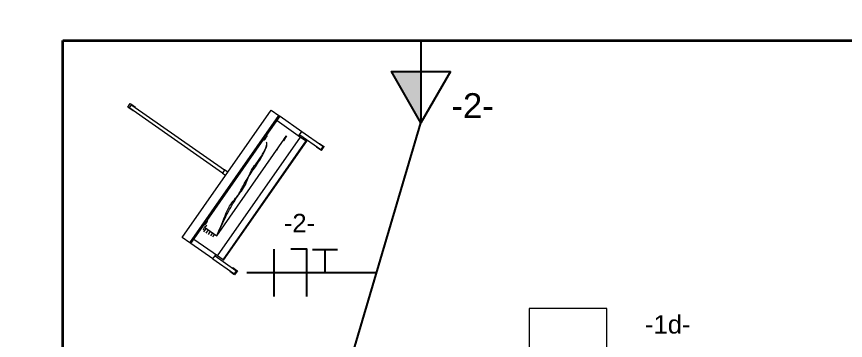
# Model space of a CAD drawing. Header units: metres. Extents: x -182 to 99, y 70 to 117.
# Drawn here: x -91.201 to -88.001, y 87.363 to 88.612 of the extents above; entities that cross this region are included whole.
import ezdxf

# ---------------------------------------------------------------- set-up
doc = ezdxf.new("R2010")
doc.units = ezdxf.units.M
doc.header["$LTSCALE"] = 0.01
for name, color, linetype, lineweight in [('A-WALL', 2, 'Continuous', 9), ('I-FURN', 6, 'Continuous', 9), ('S-COLS', 6, 'Continuous', 9)]:
    doc.layers.add(name, color=color, linetype=linetype, lineweight=lineweight)
for name, color, linetype in [('FIAÇÃO', 10, 'Continuous'), ('Força', 7, 'Continuous'), ('Iluminação', 7, 'Continuous')]:
    doc.layers.add(name, color=color, linetype=linetype)
doc.styles.add('Arial', font='arial.ttf', dxfattribs={"height": 0.29506})
doc.styles.add('Arial_2', font='arial.ttf', dxfattribs={"height": 0.258177})
doc.dimstyles.new('Diagonal', dxfattribs={"dimscale": 0.3048, "dimtxt": 0.258177, "dimasz": 1.025262, "dimexe": 0.984252, "dimexo": 0.615157, "dimgap": 0.04101, "dimtad": 1, "dimrnd": 0.01, "dimzin": 0, "dimdsep": 46, "dimtxsty": 'Arial_2', "dimblk1": 'OBLIQUE', "dimblk2": 'OBLIQUE', "dimsah": 1, "dimcen": 0.09, "dimse1": 1, "dimse2": 1, "dimazin": 0, "dimtfac": 1, "dimtix": 1, "dimtmove": 0, "dimatfit": 3, "dimfxl": 1, "dimtvp": 1, "dimtfill": 1, "dimtolj": 1, "dimtzin": 0, "dimarcsym": 2})

# ---------------------------------------------------------------- blocks, each defined once
blk = doc.blocks.new('Tableau de conférence - Tableau de conférence-147083-Planta Baja')
at = {"layer": 'I-FURN'}
for p, q in [((-0.2177, 0.453), (-0.2177, 0.4597)), ((-0.2177, 0.4597), (-0.2007, 0.4597)), ((-0.2177, 0.4347), (-0.2177, 0.453)), ((-0.2177, 0.453), (-0.2007, 0.453)), ((-0.2167, 0.0145), (-0.2167, 0.4511)), ((-0.2017, 0.4511), (-0.2017, 0.0145)), ((-0.2007, 0.4597), (-0.2007, 0.453)), ((-0.2007, 0.453), (-0.2007, 0.4347)), ((-0.5092, -0.0364), (-0.5092, 0)), ((-0.5092, 0), (0.0908, 0)), ((-0.2017, 0.0145), (-0.2167, 0.0145)), ((-0.2167, 0.0145), (-0.2167, 0)), ((-0.2017, 0), (-0.2017, 0.0145)), ((0.0908, 0), (0.0908, -0.0364)), ((-0.5092, -0.0419), (-0.5092, -0.0364)), ((-0.5092, -0.0364), (0.0908, -0.0364)), ((-0.5092, -0.0419), (-0.4178, -0.0419)), ((-0.5092, -0.1451), (-0.5092, -0.0419)), ((-0.4892, -0.153), (-0.4892, -0.0419)), ((-0.4271, -0.0559), (-0.4441, -0.0559)), ((-0.4371, -0.0516), (-0.4271, -0.0492)), ((-0.4271, -0.0492), (-0.4157, -0.0512)), ((-0.4271, -0.0492), (-0.4271, -0.106)), ((-0.4192, -0.0391), (-0.4192, -0.0441)), ((-0.4005, -0.0419), (-0.0178, -0.0419)), ((-0.3992, -0.0441), (-0.3992, -0.0391)), ((-0.0192, -0.0391), (-0.0192, -0.0441)), ((-0.0005, -0.0419), (0.0908, -0.0419)), ((0.0008, -0.0441), (0.0008, -0.0391)), ((0.0708, -0.0419), (0.0708, -0.153)), ((0.0908, -0.0364), (0.0908, -0.0419)), ((0.0908, -0.0419), (0.0908, -0.1451)), ((-0.4271, -0.0659), (-0.4431, -0.0659)), ((-0.4271, -0.0759), (-0.4421, -0.0759)), ((-0.4271, -0.0859), (-0.4411, -0.0859)), ((-0.4271, -0.096), (-0.4401, -0.096)), ((-0.4271, -0.106), (0.0429, -0.106)), ((-0.3691, -0.1078), (-0.3691, -0.106)), ((-0.3112, -0.1079), (-0.3112, -0.106)), ((-0.2532, -0.1081), (-0.2532, -0.106)), ((-0.1953, -0.1082), (-0.1953, -0.106)), ((-0.1373, -0.1084), (-0.1373, -0.106)), ((-0.0794, -0.1085), (-0.0794, -0.106)), ((-0.0215, -0.1086), (-0.0215, -0.106)), ((0.0429, -0.106), (0.0212, -0.1071)), ((0.0285, -0.1048), (0.0429, -0.106)), ((-0.5092, -0.1451), (-0.4892, -0.1451)), ((-0.5092, -0.1451), (-0.5092, -0.2439)), ((-0.4942, -0.1451), (-0.4942, -0.2439)), ((-0.4892, -0.1797), (-0.4892, -0.153)), ((-0.4892, -0.153), (0.0708, -0.153)), ((0.0708, -0.1451), (0.0908, -0.1451)), ((0.0708, -0.153), (0.0708, -0.1797)), ((0.0758, -0.1451), (0.0758, -0.2439)), ((0.0908, -0.1451), (0.0908, -0.2439)), ((-0.4892, -0.1817), (-0.4892, -0.1797)), ((-0.4892, -0.1797), (0.0708, -0.1797)), ((-0.4892, -0.1817), (0.0708, -0.1817)), ((0.0708, -0.1797), (0.0708, -0.1817)), ((-0.5112, -0.2459), (-0.5112, -0.2271)), ((-0.5112, -0.2271), (-0.5092, -0.2271)), ((-0.5112, -0.2491), (-0.5112, -0.2459)), ((-0.5112, -0.2459), (-0.4922, -0.2459)), ((-0.4922, -0.2491), (-0.5112, -0.2491)), ((-0.4942, -0.2271), (-0.4922, -0.2271)), ((-0.4922, -0.2271), (-0.4922, -0.2459)), ((-0.4922, -0.2459), (-0.4922, -0.2491)), ((0.0738, -0.2459), (0.0738, -0.2271)), ((0.0738, -0.2271), (0.0758, -0.2271)), ((0.0738, -0.2491), (0.0738, -0.2459)), ((0.0738, -0.2459), (0.0928, -0.2459)), ((0.0738, -0.2491), (0.0928, -0.2491)), ((0.0908, -0.2271), (0.0928, -0.2271)), ((0.0928, -0.2271), (0.0928, -0.2459)), ((0.0928, -0.2459), (0.0928, -0.2491))]:
    blk.add_line(p, q, dxfattribs=at)
for centre, major_axis, start_param, end_param in [((-0.4092, -0.0391), (0.01, 0), 1.570796, 3.665191), ((-0.4092, -0.0441), (-0.01, 0), 4.712389, 7.853982), ((-0.4092, -0.0391), (-0.01, 0), 2.617994, 4.712389), ((-0.4092, -0.0441), (-0.01, 0), 1.570796, 4.712389), ((-0.0092, -0.0391), (0.01, 0), 1.570796, 3.665191), ((-0.0092, -0.0441), (-0.01, 0), 4.712389, 7.853982), ((-0.0092, -0.0391), (-0.01, 0), 2.617994, 4.712389), ((-0.0092, -0.0441), (-0.01, 0), 1.570796, 4.712389)]:
    blk.add_ellipse(centre, major_axis=major_axis, ratio=0.139173, start_param=start_param, end_param=end_param, dxfattribs=at)
at = {"layer": 'I-FURN', "lineweight": 13}
for points, knots in [([(-0.4271, -0.106), (-0.3691, -0.096), (-0.3112, -0.0859), (-0.2532, -0.0859), (-0.1953, -0.0759), (-0.1373, -0.0759), (-0.0794, -0.0759), (-0.0215, -0.0659), (-0.0215, -0.0559)], [0, 0, 0, 0, 0.221243, 0.442485, 0.632316, 0.822146, 1.011976, 1.214608, 1.214608, 1.214608, 1.214608]), ([(-0.4271, -0.106), (-0.3691, -0.096), (-0.3112, -0.0759), (-0.2532, -0.0859), (-0.1953, -0.0859), (-0.1373, -0.0659), (-0.0958, -0.0759), (-0.0215, -0.0659), (-0.0215, -0.0559)], [0, 0, 0, 0, 0.309877, 0.588343, 0.866808, 1.136811, 1.448306, 1.683967, 1.683967, 1.683967, 1.683967])]:
    blk.add_open_spline(points, degree=3, knots=knots, dxfattribs=at)
blk = doc.blocks.new('Pilar rectangular hormigón - 300 x 700 mm-506285-Planta Baja')
at = {"layer": 'S-COLS'}
for p, q in [((0.15, 0.35), (-0.15, 0.35)), ((-0.15, 0.35), (-0.15, -0.35)), ((0.15, -0.35), (0.15, 0.35)), ((-0.15, -0.35), (0.15, -0.35))]:
    blk.add_line(p, q, dxfattribs=at)
blk = doc.blocks.new('_Oblique')
at = {"color": 0, "linetype": 'ByBlock', "lineweight": -2}
blk.add_line((-0.5, -0.5), (0.5, 0.5), dxfattribs=at)
blk = doc.blocks.new('*D253')
at = {"color": 0, "lineweight": -2, "transparency": 16777216}
blk.add_line((-94.2228, 112.63), (-94.2228, 77.8242), dxfattribs=at)
at = {"layer": 'Defpoints', "color": 0, "transparency": 16777216}
for p in [(-90.2228, 112.63), (-94.2228, 77.8242), (-90.2228, 77.8242)]:
    blk.add_point(p, dxfattribs=at)
at = {"color": 0, "lineweight": -2, "transparency": 16777216, "xscale": 0.3124999999999999, "yscale": 0.3124999999999999, "zscale": 0.3124999999999999}
for p, rotation in [((-94.2228, 112.63), 90), ((-94.2228, 77.8242), 270)]:
    blk.add_blockref('_Oblique', p, dxfattribs=dict(at, rotation=rotation))
at = {"color": 0, "transparency": 16777216, "insert": (-94.3672, 95.2271), "char_height": 0.25818, "attachment_point": 5, "rotation": 90, "style": 'Arial_2', "bg_fill": 3, "box_fill_scale": 1.1, "bg_fill_color": 256, "bg_fill_true_color": 13158600, "bg_fill_transparency": 0}
blk.add_mtext('\\A1;34.81', dxfattribs=at)
blk = doc.blocks.new('*D266')
at = {"color": 0, "lineweight": -2, "transparency": 16777216}
blk.add_line((-93.2228, 89.3206), (-93.2228, 88.6206), dxfattribs=at)
at = {"layer": 'Defpoints', "color": 0, "transparency": 16777216}
for p in [(-90.0228, 89.3206), (-93.2228, 88.6206), (-90.0228, 88.6206)]:
    blk.add_point(p, dxfattribs=at)
at = {"color": 0, "lineweight": -2, "transparency": 16777216, "xscale": 0.3124999999999999, "yscale": 0.3124999999999999, "zscale": 0.3124999999999999}
for p, rotation in [((-93.2228, 89.3206), 90), ((-93.2228, 88.6206), 270)]:
    blk.add_blockref('_Oblique', p, dxfattribs=dict(at, rotation=rotation))
at = {"color": 0, "transparency": 16777216, "insert": (-93.758, 88.9706), "char_height": 0.25818, "attachment_point": 5, "rotation": 90, "style": 'Arial_2', "bg_fill": 3, "box_fill_scale": 1.1, "bg_fill_color": 256, "bg_fill_true_color": 13158600, "bg_fill_transparency": 0}
blk.add_mtext('\\A1;0.70', dxfattribs=at)
blk = doc.blocks.new('*D267')
at = {"color": 0, "lineweight": -2, "transparency": 16777216}
for p, q in [((-93.2228, 88.6206), (-93.2228, 88.9331)), ((-93.2228, 88.6206), (-93.2228, 88.5206)), ((-93.2228, 88.5206), (-93.2228, 88.2081))]:
    blk.add_line(p, q, dxfattribs=at)
at = {"layer": 'Defpoints', "color": 0, "transparency": 16777216}
for p in [(-90.0228, 88.6206), (-90.0228, 88.5206)]:
    blk.add_point(p, dxfattribs=at)
at = {"color": 0, "lineweight": -2, "transparency": 16777216, "xscale": 0.3124999999999999, "yscale": 0.3124999999999999, "zscale": 0.3124999999999999}
for p, rotation in [((-93.2228, 88.6206), 270), ((-93.2228, 88.5206), 90)]:
    blk.add_blockref('_Oblique', p, dxfattribs=dict(at, rotation=rotation))
at = {"color": 0, "transparency": 16777216, "insert": (-93.3671, 88.5706), "char_height": 0.25818, "attachment_point": 5, "rotation": 90, "style": 'Arial_2', "bg_fill": 3, "box_fill_scale": 1.1, "bg_fill_color": 256, "bg_fill_true_color": 13158600, "bg_fill_transparency": 0}
blk.add_mtext('\\A1;0.10', dxfattribs=at)
at = {"layer": 'Defpoints', "color": 0, "transparency": 16777216}
blk.add_point((-93.2228, 88.5206), dxfattribs=at)
blk = doc.blocks.new('*D268')
at = {"color": 0, "lineweight": -2, "transparency": 16777216}
blk.add_line((-93.2228, 88.5206), (-93.2228, 84.0956), dxfattribs=at)
at = {"layer": 'Defpoints', "color": 0, "transparency": 16777216}
for p in [(-90.0228, 88.5206), (-93.2228, 84.0956), (-90.0228, 84.0956)]:
    blk.add_point(p, dxfattribs=at)
at = {"color": 0, "lineweight": -2, "transparency": 16777216, "xscale": 0.3124999999999999, "yscale": 0.3124999999999999, "zscale": 0.3124999999999999}
for p, rotation in [((-93.2228, 88.5206), 90), ((-93.2228, 84.0956), 270)]:
    blk.add_blockref('_Oblique', p, dxfattribs=dict(at, rotation=rotation))
at = {"color": 0, "transparency": 16777216, "insert": (-93.3649, 86.3081), "char_height": 0.25818, "attachment_point": 5, "rotation": 90, "style": 'Arial_2', "bg_fill": 3, "box_fill_scale": 1.1, "bg_fill_color": 256, "bg_fill_true_color": 13158600, "bg_fill_transparency": 0}
blk.add_mtext('\\A1;4.42', dxfattribs=at)
blk = doc.blocks.new('F-N-T')
at = {"layer": 'FIAÇÃO', "color": 1}
blk.add_line((2561.97, 1284.08), (2561.97, 1304.9), dxfattribs=at)
at = {"layer": 'FIAÇÃO', "color": 3}
blk.add_line((2584.31, 1294.33), (2584.31, 1304.75), dxfattribs=at)
at = {"layer": 'FIAÇÃO', "color": 5}
blk.add_lwpolyline([(2576.26, 1284.08), (2576.26, 1304.9), (2569.32, 1304.9)], dxfattribs=at)
at = {"layer": 'FIAÇÃO', "color": 3}
blk.add_lwpolyline([(2578.75, 1304.75), (2584.31, 1304.75), (2589.86, 1304.75)], dxfattribs=at)

msp = doc.modelspace()

# ---------------------------------------------------------------- hatches: boundary and pattern name
at = {"layer": 'Iluminação'}
msp.add_hatch(color=256, dxfattribs=at).paths.add_polyline_path([(-89.6399, 88.203), (-89.6399, 88.4007), (-89.7541, 88.4007)])

# ---------------------------------------------------------------- linework, layer by layer
at = {"layer": 'A-WALL', "color": 7, "lineweight": 35}
for p, q in [((-91.0228, 88.5206), (-86.8728, 88.5206)), ((-91.0228, 84.0956), (-91.0228, 88.5206))]:
    msp.add_line(p, q, dxfattribs=at)
at = {"layer": 'Força', "color": 0, "ltscale": 0.5}
msp.add_line((-89.9355, 87.2053), (-89.6399, 88.203), dxfattribs=at)
at = {"layer": 'Iluminação'}
for p, q in [((-89.6399, 88.5206), (-89.6399, 88.4007)), ((-89.6399, 88.4007), (-89.6399, 88.203))]:
    msp.add_line(p, q, dxfattribs=at)
msp.add_lwpolyline([(-89.5257, 88.4007), (-89.6399, 88.203), (-89.7541, 88.4007)], close=True, dxfattribs=at)

# ---------------------------------------------------------------- block references
at = {"layer": 'I-FURN', "rotation": 54.99999999999935}
msp.add_blockref('Tableau de conférence - Tableau de conférence-147083-Planta Baja', (-90.2703, 88.1775), dxfattribs=at)
at = {"layer": 'S-COLS', "rotation": 180}
msp.add_blockref('Pilar rectangular hormigón - 300 x 700 mm-506285-Planta Baja', (-89.0728, 87.1356), dxfattribs=at)

# ---------------------------------------------------------------- texts
at = {"layer": 'FIAÇÃO', "lineweight": 20, "style": 'Arial'}
msp.add_text('-1d-', height=0.07075, dxfattribs=at).set_placement((-88.775, 87.3894))
at = {"layer": 'Iluminação', "lineweight": 20, "style": 'Arial'}
msp.add_text('-2-', height=0.09589, dxfattribs=at).set_placement((-89.5224, 88.221))

# ---------------------------------------------------------------- next in the draw order: dimensions: what is measured, and where the dimension line sits
at = {"color": 1}
dim = msp.add_linear_dim(base=(-94.2228, 77.8242), p1=(-90.2228, 112.63), p2=(-90.2228, 77.8242), angle=90, dimstyle='Diagonal', override={"dimpost": '<>'}, dxfattribs=at)
dim.commit()
dim.dimension.update_dxf_attribs({"geometry": '*D253', "text_midpoint": (-94.3672, 95.2271)})

# ---------------------------------------------------------------- next in the draw order: dimensions: what is measured, and where the dimension line sits
dim = msp.add_linear_dim(base=(-93.2228, 88.6206), p1=(-90.0228, 89.3206), p2=(-90.0228, 88.6206), angle=90, dimstyle='Diagonal', override={"dimpost": '<>', "dimtmove": 1}, dxfattribs=at)
dim.commit()
dim.dimension.update_dxf_attribs({"geometry": '*D266', "text_midpoint": (-93.6137, 88.9706), "dimtype": 160})

# ---------------------------------------------------------------- next in the draw order: dimensions: what is measured, and where the dimension line sits
dim = msp.add_linear_dim(base=(-93.2228, 88.5206), p1=(-90.0228, 88.6206), p2=(-90.0228, 88.5206), angle=90, dimstyle='Diagonal', override={"dimpost": '<>', "dimtmove": 1}, dxfattribs=at)
dim.commit()
dim.dimension.update_dxf_attribs({"geometry": '*D267', "text_midpoint": (-93.3671, 88.5706)})

# ---------------------------------------------------------------- next in the draw order: dimensions: what is measured, and where the dimension line sits
dim = msp.add_linear_dim(base=(-93.222829986, 84.0956036684), p1=(-90.022829986, 88.5206036684), p2=(-90.022829986, 84.0956036684), angle=90, dimstyle='Diagonal', override={"dimpost": '<>', "dimtmove": 1}, dxfattribs=at)
dim.commit()
dim.dimension.update_dxf_attribs({"geometry": '*D268', "text_midpoint": (-93.3649470139, 86.3081036684)})

# ---------------------------------------------------------------- next in the draw order: linework, layer by layer
at = {"layer": 'Força', "color": 0, "ltscale": 0.5}
msp.add_line((-89.8117, 87.6232), (-90.3117, 87.6232), dxfattribs=at)

# ---------------------------------------------------------------- next in the draw order: block references
at = {"layer": 'FIAÇÃO', "lineweight": 20, "xscale": 0.008784106945095342, "yscale": 0.008784106945095342, "zscale": 0.008784106945095342}
msp.add_blockref('F-N-T', (-112.7111, 76.2523), dxfattribs=at)

# ---------------------------------------------------------------- next in the draw order: texts
at = {"layer": 'FIAÇÃO', "lineweight": 20, "style": 'Arial'}
msp.add_text('-2-', height=0.07075, dxfattribs=at).set_placement((-90.1693, 87.7805))

doc.saveas('drawing.dxf')
